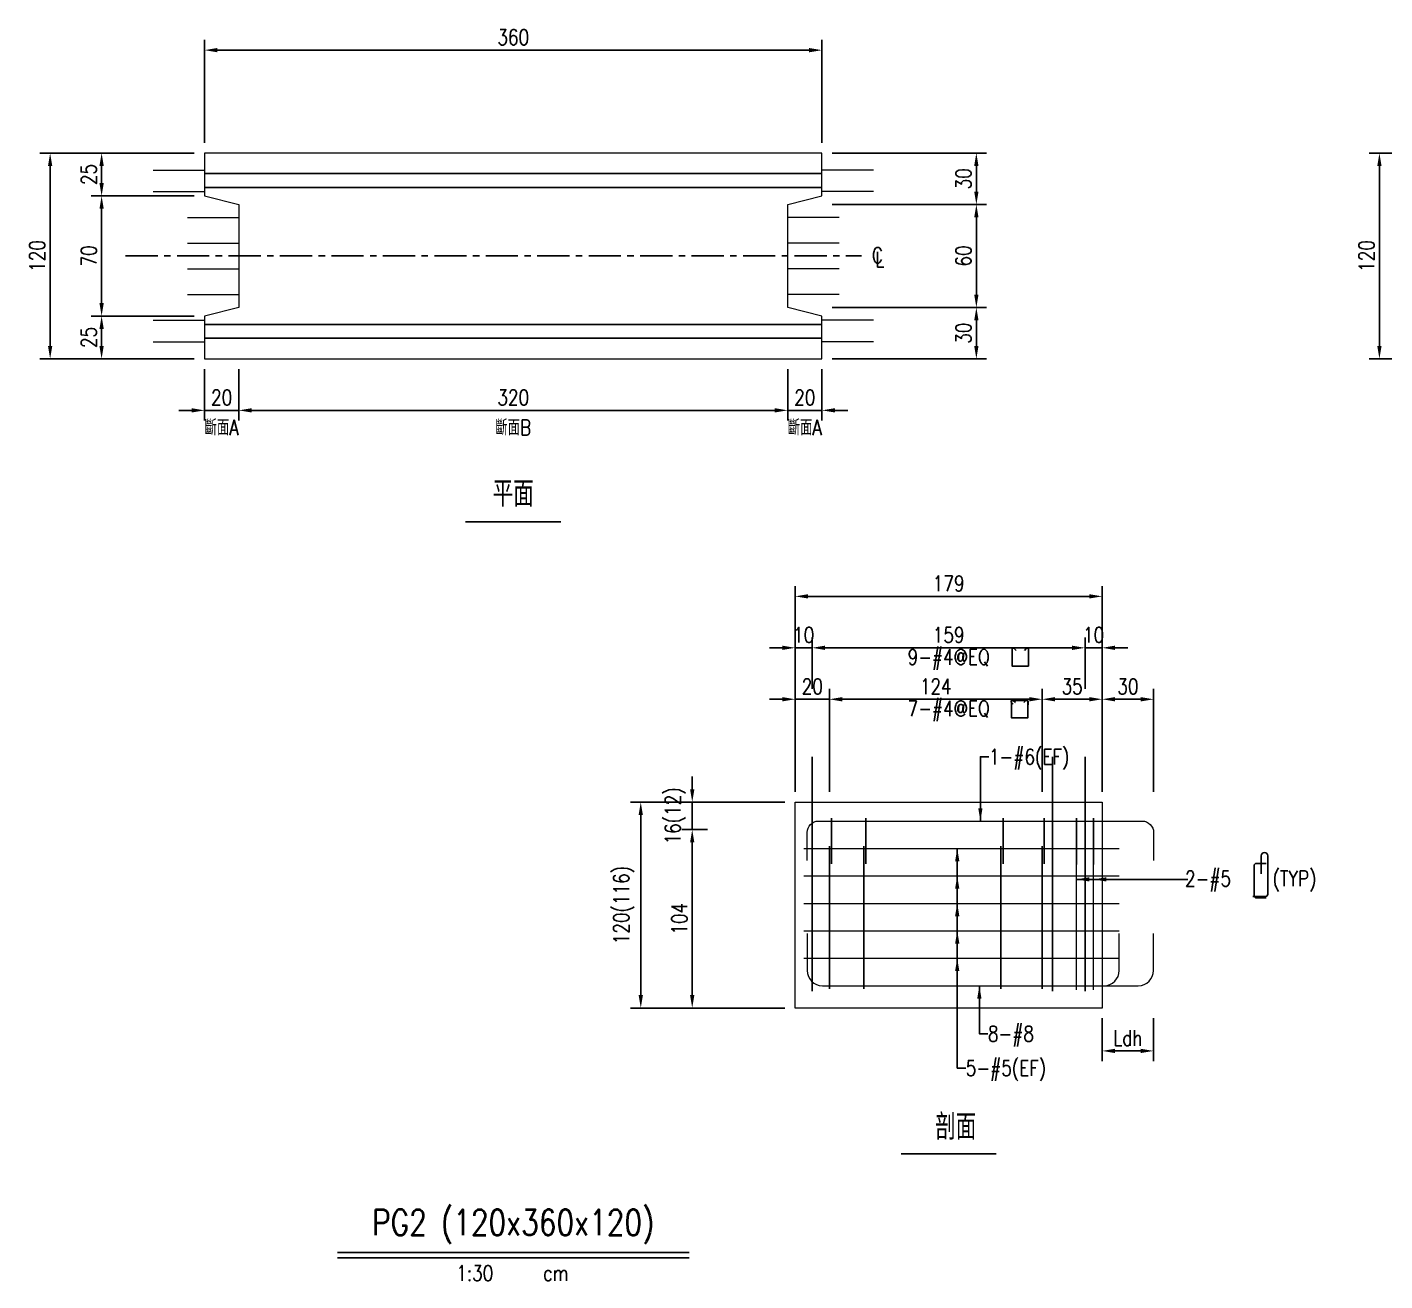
# Model space of a CAD drawing. Extents: x -4754 to 8167, y -19960 to 3841.
# Drawn here: x 3701 to 4493, y 2683 to 3414 of the extents above; entities that cross this region are included whole.
import ezdxf
from ezdxf.enums import TextEntityAlignment as Align

# ---------------------------------------------------------------- set-up
doc = ezdxf.new("R2010")
doc.units = 0
doc.header["$LTSCALE"] = 3
doc.linetypes.add('CENTER', pattern=[2, 1.25, -0.25, 0.25, -0.25])
doc.layers.get('0').update_dxf_attribs({"linetype": 'CONTINUOUS'})
doc.layers.add('HB_0', color=7, linetype='CONTINUOUS', transparency=0.5)
for name, color, linetype in [('HB_DIM', 1, 'CONTINUOUS'), ('HB_TXT_CTEXT', 2, 'CONTINUOUS'), ('鋼筋', 3, 'CONTINUOUS')]:
    doc.layers.add(name, color=color, linetype=linetype)
doc.styles.get("Standard").update_dxf_attribs({"font": 'ROMANS.shx', "width": 0.8, "bigfont": 'chineset.shx'})
doc.dimstyles.new('30', dxfattribs={"dimscale": 3, "dimtxt": 3, "dimasz": 2.5, "dimexe": 2, "dimexo": 2, "dimgap": 1, "dimtad": 1, "dimdsep": 46, "dimtxsty": 'Standard', "dimcen": 0, "dimclrd": 256, "dimclre": 256, "dimclrt": 2, "dimadec": 0, "dimazin": 0, "dimtfac": 1, "dimtix": 1, "dimtmove": 2, "dimatfit": 3, "dimfxl": 1, "dimtolj": 1, "dimtzin": 0, "dimarcsym": 0})

# ---------------------------------------------------------------- blocks, each defined once
blk = doc.blocks.new('beam_Topview')
at = {"layer": 'HB_TXT_CTEXT', "color": 4, "linetype": 'Continuous'}
blk.add_line((-27.76, 0), (27.76, 0), dxfattribs=at)
at = {"layer": 'HB_TXT_CTEXT', "color": 4, "linetype": 'Continuous', "width": 0.8}
blk.add_text('平面', height=15, rotation=360, dxfattribs=at).set_placement((0, 16.5), align=Align.MIDDLE)
blk = doc.blocks.new('beam_title')
at = {"layer": 'HB_TXT_CTEXT', "color": 3, "linetype": 'Continuous'}
blk.add_line((-102.52, 3), (102.52, 3), dxfattribs=at)
at = {"layer": 'HB_TXT_CTEXT', "color": 1, "linetype": 'Continuous'}
blk.add_line((-102.52, 0), (102.52, 0), dxfattribs=at)
at = {"color": 3, "linetype": 'Continuous', "width": 0.8}
blk.add_attdef('A', text='', height=15, dxfattribs=at).set_placement((0, 19.49), align=Align.MIDDLE)
at = {"color": 2, "linetype": 'Continuous', "width": 0.8}
for tag, p in [('1:30', (-22.44, -9)), ('CM', (24.84, -9))]:
    blk.add_attdef(tag, text='', height=9, dxfattribs=at).set_placement(p, align=Align.MIDDLE)
blk = doc.blocks.new('*D168')
at = {"layer": 'HB_DIM', "linetype": 'Continuous', "lineweight": -2}
for p, q in [((3804.72, 3346.95), (3804.72, 3406.95)), ((4164.72, 3346.95), (4164.72, 3406.95)), ((3812.22, 3400.95), (4157.22, 3400.95))]:
    blk.add_line(p, q, dxfattribs=at)
at = {"layer": 'HB_DIM'}
for points in [[(3812.22, 3402.2), (3812.22, 3399.7), (3804.72, 3400.95)], [(4157.22, 3399.7), (4157.22, 3402.2), (4164.72, 3400.95)]]:
    blk.add_solid(points, dxfattribs=at)
at = {"layer": 'HB_DIM', "color": 2, "linetype": 'Continuous', "insert": (3984.72, 3408.45), "char_height": 9, "attachment_point": 5, "rotation": 0}
blk.add_mtext('\\A1;360', dxfattribs=at)
blk = doc.blocks.new('*D169')
at = {"layer": 'HB_DIM', "linetype": 'Continuous', "lineweight": -2}
for p, q in [((3804.72, 3214.95), (3804.72, 3184.95)), ((3824.72, 3214.95), (3824.72, 3184.95)), ((3797.22, 3190.95), (3789.72, 3190.95)), ((3804.72, 3190.95), (3824.72, 3190.95)), ((3832.22, 3190.95), (3839.72, 3190.95))]:
    blk.add_line(p, q, dxfattribs=at)
at = {"layer": 'HB_DIM'}
for points in [[(3797.22, 3189.7), (3797.22, 3192.2), (3804.72, 3190.95)], [(3832.22, 3192.2), (3832.22, 3189.7), (3824.72, 3190.95)]]:
    blk.add_solid(points, dxfattribs=at)
at = {"layer": 'HB_DIM', "color": 2, "linetype": 'Continuous', "insert": (3814.72, 3198.45), "char_height": 9, "attachment_point": 5, "rotation": 0}
blk.add_mtext('\\A1;20', dxfattribs=at)
blk = doc.blocks.new('*D170')
at = {"layer": 'HB_DIM', "linetype": 'Continuous', "lineweight": -2}
for p, q in [((3824.72, 3214.95), (3824.72, 3184.95)), ((4144.72, 3214.95), (4144.72, 3184.95)), ((3832.22, 3190.95), (4137.22, 3190.95))]:
    blk.add_line(p, q, dxfattribs=at)
at = {"layer": 'HB_DIM'}
for points in [[(3832.22, 3192.2), (3832.22, 3189.7), (3824.72, 3190.95)], [(4137.22, 3189.7), (4137.22, 3192.2), (4144.72, 3190.95)]]:
    blk.add_solid(points, dxfattribs=at)
at = {"layer": 'HB_DIM', "color": 2, "linetype": 'Continuous', "insert": (3984.72, 3198.45), "char_height": 9, "attachment_point": 5, "rotation": 0}
blk.add_mtext('\\A1;320', dxfattribs=at)
blk = doc.blocks.new('*D171')
at = {"layer": 'HB_DIM', "linetype": 'Continuous', "lineweight": -2}
for p, q in [((4144.72, 3214.95), (4144.72, 3184.95)), ((4164.72, 3214.95), (4164.72, 3184.95)), ((4137.22, 3190.95), (4129.72, 3190.95)), ((4144.72, 3190.95), (4164.72, 3190.95)), ((4172.22, 3190.95), (4179.72, 3190.95))]:
    blk.add_line(p, q, dxfattribs=at)
at = {"layer": 'HB_DIM'}
for points in [[(4137.22, 3189.7), (4137.22, 3192.2), (4144.72, 3190.95)], [(4172.22, 3192.2), (4172.22, 3189.7), (4164.72, 3190.95)]]:
    blk.add_solid(points, dxfattribs=at)
at = {"layer": 'HB_DIM', "color": 2, "linetype": 'Continuous', "insert": (4154.72, 3198.45), "char_height": 9, "attachment_point": 5, "rotation": 0}
blk.add_mtext('\\A1;20', dxfattribs=at)
blk = doc.blocks.new('*D172')
at = {"layer": 'HB_DIM', "linetype": 'Continuous', "lineweight": -2}
for p, q in [((3798.72, 3340.95), (3708.72, 3340.95)), ((3714.72, 3333.45), (3714.72, 3228.45)), ((3798.72, 3220.95), (3708.72, 3220.95))]:
    blk.add_line(p, q, dxfattribs=at)
at = {"layer": 'HB_DIM'}
for points in [[(3715.97, 3333.45), (3713.47, 3333.45), (3714.72, 3340.95)], [(3713.47, 3228.45), (3715.97, 3228.45), (3714.72, 3220.95)]]:
    blk.add_solid(points, dxfattribs=at)
at = {"layer": 'HB_DIM', "color": 2, "linetype": 'Continuous', "insert": (3707.22, 3280.95), "char_height": 9, "attachment_point": 5, "rotation": 90}
blk.add_mtext('\\A1;120', dxfattribs=at)
blk = doc.blocks.new('*D173')
at = {"layer": 'HB_DIM', "linetype": 'Continuous', "lineweight": -2}
for p, q in [((3798.72, 3340.95), (3738.72, 3340.95)), ((3744.72, 3333.45), (3744.72, 3323.45)), ((3798.72, 3315.95), (3738.72, 3315.95))]:
    blk.add_line(p, q, dxfattribs=at)
at = {"layer": 'HB_DIM'}
for points in [[(3745.97, 3333.45), (3743.47, 3333.45), (3744.72, 3340.95)], [(3743.47, 3323.45), (3745.97, 3323.45), (3744.72, 3315.95)]]:
    blk.add_solid(points, dxfattribs=at)
at = {"layer": 'HB_DIM', "color": 2, "linetype": 'Continuous', "insert": (3737.22, 3328.45), "char_height": 9, "attachment_point": 5, "rotation": 90}
blk.add_mtext('\\A1;25', dxfattribs=at)
blk = doc.blocks.new('*D174')
at = {"layer": 'HB_DIM', "linetype": 'Continuous', "lineweight": -2}
for p, q in [((3798.72, 3315.95), (3738.72, 3315.95)), ((3744.72, 3308.45), (3744.72, 3253.45)), ((3798.72, 3245.95), (3738.72, 3245.95))]:
    blk.add_line(p, q, dxfattribs=at)
at = {"layer": 'HB_DIM'}
for points in [[(3745.97, 3308.45), (3743.47, 3308.45), (3744.72, 3315.95)], [(3743.47, 3253.45), (3745.97, 3253.45), (3744.72, 3245.95)]]:
    blk.add_solid(points, dxfattribs=at)
at = {"layer": 'HB_DIM', "color": 2, "linetype": 'Continuous', "insert": (3737.22, 3280.95), "char_height": 9, "attachment_point": 5, "rotation": 90}
blk.add_mtext('\\A1;70', dxfattribs=at)
blk = doc.blocks.new('*D175')
at = {"layer": 'HB_DIM', "linetype": 'Continuous', "lineweight": -2}
for p, q in [((3798.72, 3245.95), (3738.72, 3245.95)), ((3744.72, 3238.45), (3744.72, 3228.45)), ((3798.72, 3220.95), (3738.72, 3220.95))]:
    blk.add_line(p, q, dxfattribs=at)
at = {"layer": 'HB_DIM'}
for points in [[(3745.97, 3238.45), (3743.47, 3238.45), (3744.72, 3245.95)], [(3743.47, 3228.45), (3745.97, 3228.45), (3744.72, 3220.95)]]:
    blk.add_solid(points, dxfattribs=at)
at = {"layer": 'HB_DIM', "color": 2, "linetype": 'Continuous', "insert": (3737.22, 3233.45), "char_height": 9, "attachment_point": 5, "rotation": 90}
blk.add_mtext('\\A1;25', dxfattribs=at)
blk = doc.blocks.new('*D176')
at = {"layer": 'HB_DIM', "linetype": 'Continuous', "lineweight": -2}
for p, q in [((4170.72, 3340.95), (4260.72, 3340.95)), ((4254.72, 3333.45), (4254.72, 3318.45)), ((4170.72, 3310.95), (4260.72, 3310.95))]:
    blk.add_line(p, q, dxfattribs=at)
at = {"layer": 'HB_DIM'}
for points in [[(4255.97, 3333.45), (4253.47, 3333.45), (4254.72, 3340.95)], [(4253.47, 3318.45), (4255.97, 3318.45), (4254.72, 3310.95)]]:
    blk.add_solid(points, dxfattribs=at)
at = {"layer": 'HB_DIM', "color": 2, "linetype": 'Continuous', "insert": (4247.22, 3325.95), "char_height": 9, "attachment_point": 5, "rotation": 90}
blk.add_mtext('\\A1;30', dxfattribs=at)
blk = doc.blocks.new('*D177')
at = {"layer": 'HB_DIM', "linetype": 'Continuous', "lineweight": -2}
for p, q in [((4170.72, 3310.95), (4260.72, 3310.95)), ((4254.72, 3303.45), (4254.72, 3258.45)), ((4170.72, 3250.95), (4260.72, 3250.95))]:
    blk.add_line(p, q, dxfattribs=at)
at = {"layer": 'HB_DIM'}
for points in [[(4255.97, 3303.45), (4253.47, 3303.45), (4254.72, 3310.95)], [(4253.47, 3258.45), (4255.97, 3258.45), (4254.72, 3250.95)]]:
    blk.add_solid(points, dxfattribs=at)
at = {"layer": 'HB_DIM', "color": 2, "linetype": 'Continuous', "insert": (4247.22, 3280.95), "char_height": 9, "attachment_point": 5, "rotation": 90}
blk.add_mtext('\\A1;60', dxfattribs=at)
blk = doc.blocks.new('*D178')
at = {"layer": 'HB_DIM', "linetype": 'Continuous', "lineweight": -2}
for p, q in [((4170.72, 3250.95), (4260.72, 3250.95)), ((4254.72, 3243.45), (4254.72, 3228.45)), ((4170.72, 3220.95), (4260.72, 3220.95))]:
    blk.add_line(p, q, dxfattribs=at)
at = {"layer": 'HB_DIM'}
for points in [[(4255.97, 3243.45), (4253.47, 3243.45), (4254.72, 3250.95)], [(4253.47, 3228.45), (4255.97, 3228.45), (4254.72, 3220.95)]]:
    blk.add_solid(points, dxfattribs=at)
at = {"layer": 'HB_DIM', "color": 2, "linetype": 'Continuous', "insert": (4247.22, 3235.95), "char_height": 9, "attachment_point": 5, "rotation": 90}
blk.add_mtext('\\A1;30', dxfattribs=at)
blk = doc.blocks.new('cl')
at = {"layer": 'HB_TXT_CTEXT', "linetype": 'Continuous', "width": 0.8}
for s, p in [('C', (-0.18, 0.11)), ('L', (0.23, -0.56))]:
    blk.add_text(s, height=2.5, dxfattribs=at).set_placement(p, align=Align.MIDDLE)
blk = doc.blocks.new('*D193')
at = {"layer": 'HB_DIM', "linetype": 'Continuous', "lineweight": -2}
for p, q in [((4573.72, 3340.95), (4483.72, 3340.95)), ((4489.72, 3333.45), (4489.72, 3228.45)), ((4573.72, 3220.95), (4483.72, 3220.95))]:
    blk.add_line(p, q, dxfattribs=at)
at = {"layer": 'HB_DIM'}
for points in [[(4490.97, 3333.45), (4488.47, 3333.45), (4489.72, 3340.95)], [(4488.47, 3228.45), (4490.97, 3228.45), (4489.72, 3220.95)]]:
    blk.add_solid(points, dxfattribs=at)
at = {"layer": 'HB_DIM', "color": 2, "linetype": 'Continuous', "insert": (4482.22, 3280.95), "char_height": 9, "attachment_point": 5, "rotation": 90}
blk.add_mtext('\\A1;120', dxfattribs=at)
blk = doc.blocks.new('beam_SectionSide')
at = {"layer": 'HB_TXT_CTEXT', "color": 4, "linetype": 'Continuous'}
blk.add_line((-27.76, 0), (27.76, 0), dxfattribs=at)
at = {"layer": 'HB_TXT_CTEXT', "color": 4, "linetype": 'Continuous', "width": 0.8}
blk.add_text(' 剖面', height=15, rotation=360, dxfattribs=at).set_placement((0, 16.5), align=Align.MIDDLE)
blk = doc.blocks.new('rebar_arrowD')
at = {"color": 1, "linetype": 'Continuous'}
blk.add_solid([(-1.25, -7.5), (0, 0), (1.25, -7.5)], dxfattribs=at)
blk = doc.blocks.new('*D333')
at = {"layer": 'HB_DIM', "linetype": 'Continuous', "lineweight": -2}
for p, q in [((4328.07, 2836.51), (4328.07, 2811.51)), ((4358.01, 2836.51), (4358.01, 2811.51)), ((4350.51, 2817.51), (4335.57, 2817.51))]:
    blk.add_line(p, q, dxfattribs=at)
at = {"layer": 'HB_DIM'}
for points in [[(4335.57, 2818.76), (4335.57, 2816.26), (4328.07, 2817.51)], [(4350.51, 2816.26), (4350.51, 2818.76), (4358.01, 2817.51)]]:
    blk.add_solid(points, dxfattribs=at)
at = {"layer": 'HB_DIM', "color": 2, "linetype": 'Continuous', "insert": (4343.04, 2825.01), "char_height": 9, "attachment_point": 5, "rotation": 0}
blk.add_mtext('\\A1;Ldh', dxfattribs=at)
blk = doc.blocks.new('rebar_arrowU')
at = {"color": 1, "linetype": 'Continuous'}
blk.add_solid([(-1.25, -7.5), (0, 0), (1.25, -7.5)], dxfattribs=at)
blk = doc.blocks.new('rebar_arrowL')
at = {"color": 1, "linetype": 'Continuous', "extrusion": (0, 0, -1)}
blk.add_solid([(-7.5, 1.25), (0, 0), (-7.5, -1.25)], dxfattribs=at)
blk = doc.blocks.new('rebar_2Tie_180_90')
at = {"layer": 'HB_TXT_CTEXT', "linetype": 'Continuous'}
for points in [[(45.67, 9.28), (39.8, 9.28, 0.414214), (38.6, 8.08), (38.6, -9.57)], [(46.52, -8.69), (46.52, 13.68, 1), (42.68, 13.68), (42.68, 3.28)], [(46.52, -8.69, -0.414214), (45.32, -9.89), (37.81, -9.89)], [(38.6, -9.57, 0.414214), (39.8, -10.77), (45.67, -10.77)]]:
    blk.add_lwpolyline(points, format="xyb", dxfattribs=at)
at = {"color": 2, "linetype": 'Continuous', "width": 0.8}
for tag, p in [('2-D16', (-1.67, 0.43)), ('(TYP)', (49.39, 0.45))]:
    blk.add_attdef(tag, text='', height=9, dxfattribs=at).set_placement(p, align=Align.MIDDLE_LEFT)
blk = doc.blocks.new('*D334')
at = {"layer": 'HB_DIM', "linetype": 'Continuous', "lineweight": -2}
for p, q in [((4149.07, 2968.51), (4149.07, 3088.51)), ((4328.07, 2968.51), (4328.07, 3088.51)), ((4156.57, 3082.51), (4320.57, 3082.51))]:
    blk.add_line(p, q, dxfattribs=at)
at = {"layer": 'HB_DIM'}
for points in [[(4156.57, 3083.76), (4156.57, 3081.26), (4149.07, 3082.51)], [(4320.57, 3081.26), (4320.57, 3083.76), (4328.07, 3082.51)]]:
    blk.add_solid(points, dxfattribs=at)
at = {"layer": 'HB_DIM', "color": 2, "linetype": 'Continuous', "insert": (4238.57, 3090.01), "char_height": 9, "attachment_point": 5, "rotation": 0}
blk.add_mtext('\\A1;179', dxfattribs=at)
blk = doc.blocks.new('*D335')
at = {"layer": 'HB_DIM', "linetype": 'Continuous', "lineweight": -2}
for p, q in [((4149.07, 3028.51), (4149.07, 3058.51)), ((4159.07, 3028.51), (4159.07, 3058.51)), ((4141.57, 3052.51), (4134.07, 3052.51)), ((4149.07, 3052.51), (4159.07, 3052.51)), ((4166.57, 3052.51), (4174.07, 3052.51))]:
    blk.add_line(p, q, dxfattribs=at)
at = {"layer": 'HB_DIM'}
for points in [[(4141.57, 3051.26), (4141.57, 3053.76), (4149.07, 3052.51)], [(4166.57, 3053.76), (4166.57, 3051.26), (4159.07, 3052.51)]]:
    blk.add_solid(points, dxfattribs=at)
at = {"layer": 'HB_DIM', "color": 2, "linetype": 'Continuous', "insert": (4154.07, 3060.01), "char_height": 9, "attachment_point": 5, "rotation": 0}
blk.add_mtext('\\A1;10', dxfattribs=at)
blk = doc.blocks.new('*D336')
at = {"layer": 'HB_DIM', "linetype": 'Continuous', "lineweight": -2}
for p, q in [((4159.07, 3028.51), (4159.07, 3058.51)), ((4318.07, 3028.51), (4318.07, 3058.51)), ((4166.57, 3052.51), (4310.57, 3052.51))]:
    blk.add_line(p, q, dxfattribs=at)
at = {"layer": 'HB_DIM'}
for points in [[(4166.57, 3053.76), (4166.57, 3051.26), (4159.07, 3052.51)], [(4310.57, 3051.26), (4310.57, 3053.76), (4318.07, 3052.51)]]:
    blk.add_solid(points, dxfattribs=at)
at = {"layer": 'HB_DIM', "color": 2, "linetype": 'Continuous', "insert": (4238.57, 3060.01), "char_height": 9, "attachment_point": 5, "rotation": 0}
blk.add_mtext('\\A1;159', dxfattribs=at)
blk = doc.blocks.new('*D337')
at = {"layer": 'HB_DIM', "linetype": 'Continuous', "lineweight": -2}
for p, q in [((4318.07, 3028.51), (4318.07, 3058.51)), ((4328.07, 3028.51), (4328.07, 3058.51)), ((4310.57, 3052.51), (4303.07, 3052.51)), ((4318.07, 3052.51), (4328.07, 3052.51)), ((4335.57, 3052.51), (4343.07, 3052.51))]:
    blk.add_line(p, q, dxfattribs=at)
at = {"layer": 'HB_DIM'}
for points in [[(4310.57, 3051.26), (4310.57, 3053.76), (4318.07, 3052.51)], [(4335.57, 3053.76), (4335.57, 3051.26), (4328.07, 3052.51)]]:
    blk.add_solid(points, dxfattribs=at)
at = {"layer": 'HB_DIM', "color": 2, "linetype": 'Continuous', "insert": (4323.07, 3060.01), "char_height": 9, "attachment_point": 5, "rotation": 0}
blk.add_mtext('\\A1;10', dxfattribs=at)
blk = doc.blocks.new('*D338')
at = {"layer": 'HB_DIM', "linetype": 'Continuous', "lineweight": -2}
for p, q in [((4149.07, 2968.51), (4149.07, 3028.51)), ((4169.07, 2968.51), (4169.07, 3028.51)), ((4141.57, 3022.51), (4134.07, 3022.51)), ((4149.07, 3022.51), (4169.07, 3022.51)), ((4176.57, 3022.51), (4184.07, 3022.51))]:
    blk.add_line(p, q, dxfattribs=at)
at = {"layer": 'HB_DIM'}
for points in [[(4141.57, 3021.26), (4141.57, 3023.76), (4149.07, 3022.51)], [(4176.57, 3023.76), (4176.57, 3021.26), (4169.07, 3022.51)]]:
    blk.add_solid(points, dxfattribs=at)
at = {"layer": 'HB_DIM', "color": 2, "linetype": 'Continuous', "insert": (4159.07, 3030.01), "char_height": 9, "attachment_point": 5, "rotation": 0}
blk.add_mtext('\\A1;20', dxfattribs=at)
blk = doc.blocks.new('*D339')
at = {"layer": 'HB_DIM', "linetype": 'Continuous', "lineweight": -2}
for p, q in [((4169.07, 2968.51), (4169.07, 3028.51)), ((4293.07, 2968.51), (4293.07, 3028.51)), ((4176.57, 3022.51), (4285.57, 3022.51))]:
    blk.add_line(p, q, dxfattribs=at)
at = {"layer": 'HB_DIM'}
for points in [[(4176.57, 3023.76), (4176.57, 3021.26), (4169.07, 3022.51)], [(4285.57, 3021.26), (4285.57, 3023.76), (4293.07, 3022.51)]]:
    blk.add_solid(points, dxfattribs=at)
at = {"layer": 'HB_DIM', "color": 2, "linetype": 'Continuous', "insert": (4231.07, 3030.01), "char_height": 9, "attachment_point": 5, "rotation": 0}
blk.add_mtext('\\A1;124', dxfattribs=at)
blk = doc.blocks.new('*D340')
at = {"layer": 'HB_DIM', "linetype": 'Continuous', "lineweight": -2}
for p, q in [((4293.07, 2968.51), (4293.07, 3028.51)), ((4328.07, 2968.51), (4328.07, 3028.51)), ((4300.57, 3022.51), (4320.57, 3022.51))]:
    blk.add_line(p, q, dxfattribs=at)
at = {"layer": 'HB_DIM'}
for points in [[(4300.57, 3023.76), (4300.57, 3021.26), (4293.07, 3022.51)], [(4320.57, 3021.26), (4320.57, 3023.76), (4328.07, 3022.51)]]:
    blk.add_solid(points, dxfattribs=at)
at = {"layer": 'HB_DIM', "color": 2, "linetype": 'Continuous', "insert": (4310.57, 3030.01), "char_height": 9, "attachment_point": 5, "rotation": 0}
blk.add_mtext('\\A1;35', dxfattribs=at)
blk = doc.blocks.new('*D341')
at = {"layer": 'HB_DIM', "linetype": 'Continuous', "lineweight": -2}
for p, q in [((4328.07, 2968.51), (4328.07, 3028.51)), ((4358.07, 2968.51), (4358.07, 3028.51)), ((4335.57, 3022.51), (4350.57, 3022.51))]:
    blk.add_line(p, q, dxfattribs=at)
at = {"layer": 'HB_DIM'}
for points in [[(4335.57, 3023.76), (4335.57, 3021.26), (4328.07, 3022.51)], [(4350.57, 3021.26), (4350.57, 3023.76), (4358.07, 3022.51)]]:
    blk.add_solid(points, dxfattribs=at)
at = {"layer": 'HB_DIM', "color": 2, "linetype": 'Continuous', "insert": (4343.07, 3030.01), "char_height": 9, "attachment_point": 5, "rotation": 0}
blk.add_mtext('\\A1;30', dxfattribs=at)
blk = doc.blocks.new('*D342')
at = {"layer": 'HB_DIM', "linetype": 'Continuous', "lineweight": -2}
for p, q in [((4143.07, 2962.51), (4053.07, 2962.51)), ((4059.07, 2955.01), (4059.07, 2850.01)), ((4143.07, 2842.51), (4053.07, 2842.51))]:
    blk.add_line(p, q, dxfattribs=at)
at = {"layer": 'HB_DIM'}
for points in [[(4060.32, 2955.01), (4057.82, 2955.01), (4059.07, 2962.51)], [(4057.82, 2850.01), (4060.32, 2850.01), (4059.07, 2842.51)]]:
    blk.add_solid(points, dxfattribs=at)
at = {"layer": 'HB_DIM', "color": 2, "linetype": 'Continuous', "insert": (4049.22, 2902.51), "char_height": 9, "attachment_point": 5, "rotation": 90}
blk.add_mtext('\\A1;120(116)', dxfattribs=at)
blk = doc.blocks.new('*D343')
at = {"layer": 'HB_DIM', "linetype": 'Continuous', "lineweight": -2}
for p, q in [((4089.07, 2970.01), (4089.07, 2977.51)), ((4143.07, 2962.51), (4083.07, 2962.51)), ((4089.07, 2962.51), (4089.07, 2946.51)), ((4098.07, 2946.51), (4083.07, 2946.51)), ((4089.07, 2939.01), (4089.07, 2931.51))]:
    blk.add_line(p, q, dxfattribs=at)
at = {"layer": 'HB_DIM'}
for points in [[(4087.82, 2970.01), (4090.32, 2970.01), (4089.07, 2962.51)], [(4090.32, 2939.01), (4087.82, 2939.01), (4089.07, 2946.51)]]:
    blk.add_solid(points, dxfattribs=at)
at = {"layer": 'HB_DIM', "color": 2, "linetype": 'Continuous', "insert": (4079.22, 2954.51), "char_height": 9, "attachment_point": 5, "rotation": 90}
blk.add_mtext('\\A1;16(12)', dxfattribs=at)
blk = doc.blocks.new('*D344')
at = {"layer": 'HB_DIM', "linetype": 'Continuous', "lineweight": -2}
for p, q in [((4098.07, 2946.51), (4083.07, 2946.51)), ((4089.07, 2939.01), (4089.07, 2850.01)), ((4143.07, 2842.51), (4083.07, 2842.51))]:
    blk.add_line(p, q, dxfattribs=at)
at = {"layer": 'HB_DIM'}
for points in [[(4090.32, 2939.01), (4087.82, 2939.01), (4089.07, 2946.51)], [(4087.82, 2850.01), (4090.32, 2850.01), (4089.07, 2842.51)]]:
    blk.add_solid(points, dxfattribs=at)
at = {"layer": 'HB_DIM', "color": 2, "linetype": 'Continuous', "insert": (4081.57, 2894.51), "char_height": 9, "attachment_point": 5, "rotation": 90}
blk.add_mtext('\\A1;104', dxfattribs=at)
blk = doc.blocks.new('dim_rebar_HoopU')
at = {"linetype": 'Continuous'}
blk.add_lwpolyline([(44.17, 4.47), (45.41, 5.71, -0.668179), (46.47, 5.27), (46.47, -4.68), (37.02, -4.68), (37.02, 5.27, -0.668179), (38.09, 5.71), (39.33, 4.47)], format="xyb", dxfattribs=at)
at = {"linetype": 'Continuous', "width": 0.8}
blk.add_attdef('25-D13@EQ', text='', height=9, dxfattribs=at).set_placement((0, 0), align=Align.MIDDLE)
blk = doc.blocks.new('dim_rebar_HoopUwithTie')
at = {"linetype": 'Continuous'}
for points in [[(37.71, 3.13), (36.52, 4.32, -0.668179), (36.95, 5.34), (45.82, 5.34, -0.414214), (46.42, 4.74), (46.42, 2.79)], [(43.88, 4.04), (45.07, 5.23, -0.668179), (46.09, 4.81), (46.09, -4.89), (36.68, -4.89), (36.68, 4.81, -0.668179), (37.71, 5.23), (38.89, 4.04)]]:
    blk.add_lwpolyline(points, format="xyb", dxfattribs=at)
at = {"linetype": 'Continuous', "width": 0.8}
blk.add_attdef('22-D13@EQ', text='', height=9, dxfattribs=at).set_placement((0, 0), align=Align.MIDDLE)

msp = doc.modelspace()

# ---------------------------------------------------------------- linework, layer by layer
at = {"layer": 'HB_0', "lineweight": 5}
for p, q in [((3824.723, 3340.95, 116), (3804.723, 3340.95, 116)), ((3804.723, 3340.95, 116), (3804.723, 3328.95, 116)), ((4144.723, 3340.95, 116), (3824.723, 3340.95, 116)), ((4164.723, 3340.95, 116), (4144.723, 3340.95, 116)), ((4164.723, 3328.95, 116), (4164.723, 3340.95, 116)), ((3824.723, 3328.95, 116), (3804.723, 3328.95, 116)), ((3804.723, 3328.95, 116), (3804.723, 3320.95, 104)), ((3804.723, 3328.95, 116), (3824.723, 3328.95, 116)), ((4144.723, 3328.95, 116), (3824.723, 3328.95, 116)), ((3824.723, 3328.95, 116), (4144.723, 3328.95, 116)), ((4164.723, 3328.95, 116), (4144.723, 3328.95, 116)), ((4144.723, 3328.95, 116), (4164.723, 3328.95, 116)), ((4164.723, 3320.95, 104), (4164.723, 3328.95, 116)), ((3824.723, 3320.95, 104), (3804.723, 3320.95, 104)), ((3804.723, 3320.95, 104), (3804.723, 3315.95, 104)), ((3804.723, 3320.95, 104), (3824.723, 3320.95, 104)), ((3824.723, 3320.95, 104), (4144.723, 3320.95, 104)), ((4144.723, 3320.95, 104), (3824.723, 3320.95, 104)), ((4164.723, 3320.95, 104), (4144.723, 3320.95, 104)), ((4144.723, 3320.95, 104), (4164.723, 3320.95, 104)), ((4164.723, 3315.95, 104), (4164.723, 3320.95, 104)), ((3804.723, 3315.95, 104), (3824.723, 3310.95, 104)), ((3824.723, 3310.95, 104), (3824.723, 3250.95, 104)), ((4144.723, 3310.95, 104), (4164.723, 3315.95, 104)), ((4144.723, 3250.95, 104), (4144.723, 3310.95, 104)), ((3824.723, 3250.95, 104), (3804.723, 3245.95, 104)), ((3804.723, 3245.95, 104), (3804.723, 3240.95, 104)), ((4164.723, 3245.95, 104), (4144.723, 3250.95, 104)), ((4164.723, 3240.95, 104), (4164.723, 3245.95, 104)), ((3804.723, 3240.95, 104), (3824.723, 3240.95, 104)), ((3824.723, 3240.95, 104), (3804.723, 3240.95, 104)), ((3804.723, 3240.95, 104), (3804.723, 3232.95, 120)), ((4144.723, 3240.95, 104), (3824.723, 3240.95, 104)), ((3824.723, 3240.95, 104), (4144.723, 3240.95, 104)), ((4144.723, 3240.95, 104), (4164.723, 3240.95, 104)), ((4164.723, 3240.95, 104), (4144.723, 3240.95, 104)), ((4164.723, 3232.95, 120), (4164.723, 3240.95, 104)), ((3804.723, 3232.95, 120), (3824.723, 3232.95, 120)), ((3824.723, 3232.95, 120), (3804.723, 3232.95, 120)), ((3804.723, 3232.95, 120), (3804.723, 3220.95, 120)), ((4144.723, 3232.95, 120), (3824.723, 3232.95, 120)), ((3824.723, 3232.95, 120), (4144.723, 3232.95, 120)), ((4144.723, 3232.95, 120), (4164.723, 3232.95, 120)), ((4164.723, 3232.95, 120), (4144.723, 3232.95, 120)), ((4164.723, 3220.95, 120), (4164.723, 3232.95, 120)), ((3804.723, 3220.95, 120), (3824.723, 3220.95, 120)), ((3824.723, 3220.95, 120), (4144.723, 3220.95, 120)), ((4144.723, 3220.95, 120), (4164.723, 3220.95, 120)), ((4149.073, 2962.507), (4308.073, 2962.507)), ((4149.073, 2946.507, -8), (4149.073, 2962.507)), ((4308.073, 2962.507), (4328.073, 2962.507)), ((4328.073, 2962.507), (4328.073, 2946.507, -8)), ((4149.073, 2842.507, -108), (4149.073, 2958.507, -108)), ((4328.073, 2958.507, -108), (4328.073, 2842.507, -108)), ((4328.073, 2946.507, -13), (4328.073, 2842.507, -13)), ((4308.073, 2842.507, -108), (4149.073, 2842.507, -108)), ((4328.073, 2842.507, -108), (4308.073, 2842.507, -108)), ((4328.073, 2842.507, -13), (4308.073, 2842.507, -18))]:
    msp.add_line(p, q, dxfattribs=at)
at = {"layer": 'HB_0', "color": 1, "linetype": 'CENTER', "ltscale": 5}
msp.add_lwpolyline([(3758.723, 3280.95), (4187.723, 3280.95)], dxfattribs=at)
at = {"layer": 'HB_TXT_CTEXT', "color": 1, "linetype": 'Continuous'}
for points in [[(4257.073, 2951.507), (4257.073, 2959.007), (4257.073, 2989.007), (4262.073, 2989.007)], [(4243.573, 2935.507), (4243.573, 2871.507), (4243.573, 2807.507), (4248.573, 2807.507)], [(4313.073, 2917.507), (4323.073, 2917.507), (4378.073, 2917.507)], [(4256.473, 2855.507), (4256.473, 2842.507), (4256.473, 2827.507), (4261.473, 2827.507)]]:
    msp.add_lwpolyline(points, dxfattribs=at)
at = {"layer": '鋼筋', "lineweight": 5}
for p, q in [((3774.786, 3330.95, 13), (3804.723, 3330.95, 13)), ((4194.66, 3330.95, 21.89), (4164.723, 3330.95, 21.89)), ((3774.786, 3318.45, 13), (3804.723, 3318.45, 13)), ((4194.66, 3318.45, 21.89), (4164.723, 3318.45, 21.89)), ((3794.786, 3303.45, 13), (3824.723, 3303.45, 13)), ((4174.66, 3303.45, 21.89), (4144.723, 3303.45, 21.89)), ((3794.786, 3288.45, 13), (3824.723, 3288.45, 13)), ((4174.66, 3288.45, 21.89), (4144.723, 3288.45, 21.89)), ((3794.786, 3273.45, 13), (3824.723, 3273.45, 13)), ((4174.66, 3273.45, 21.89), (4144.723, 3273.45, 21.89)), ((3794.786, 3258.45, 13), (3824.723, 3258.45, 13)), ((4174.66, 3258.45, 21.89), (4144.723, 3258.45, 21.89)), ((3774.786, 3243.45, 13), (3804.723, 3243.45, 13)), ((4194.66, 3243.45, 21.89), (4164.723, 3243.45, 21.89)), ((3774.786, 3230.95, 13), (3804.723, 3230.95, 13)), ((4194.66, 3230.95, 21.89), (4164.723, 3230.95, 21.89)), ((4159.073, 2978.142, -81.055), (4159.073, 2985.762, -81.055)), ((4159.073, 2985.762, -87.405), (4159.073, 2855.507, -87.405)), ((4159.073, 2855.507, -8.595), (4159.073, 2985.762, -8.595)), ((4159.073, 2985.762, -14.945), (4159.073, 2978.142, -14.945)), ((4299.073, 2978.142, -81.055), (4299.073, 2985.762, -81.055)), ((4299.073, 2985.762, -87.405), (4299.073, 2855.507, -87.405)), ((4299.073, 2855.507, -8.595), (4299.073, 2985.762, -8.595)), ((4299.073, 2985.762, -14.945), (4299.073, 2978.142, -14.945)), ((4318.073, 2978.142, -81.055), (4318.073, 2985.762, -81.055)), ((4318.073, 2985.762, -87.405), (4318.073, 2855.507, -87.405)), ((4318.073, 2855.507, -8.595), (4318.073, 2985.762, -8.595)), ((4318.073, 2985.762, -14.945), (4318.073, 2978.142, -14.945)), ((4156.073, 2928.587, -98), (4156.073, 2944.822, -98)), ((4162.758, 2951.507, -98), (4351.388, 2951.507, -98)), ((4170.343, 2926.51, -94.83), (4170.343, 2949.922, -94.83)), ((4170.343, 2949.922, -101.18), (4170.343, 2926.51, -101.18)), ((4190.343, 2926.51, -94.83), (4190.343, 2949.922, -94.83)), ((4190.343, 2949.922, -101.18), (4190.343, 2926.51, -101.18)), ((4270.343, 2926.51, -94.83), (4270.343, 2949.922, -94.83)), ((4270.343, 2949.922, -101.18), (4270.343, 2926.51, -101.18)), ((4294.343, 2926.51, -94.83), (4294.343, 2949.922, -94.83)), ((4294.343, 2949.922, -101.18), (4294.343, 2926.51, -101.18)), ((4313.073, 2857.02, -102.13), (4313.073, 2949.282, -102.13)), ((4313.073, 2949.282, -94.18), (4313.073, 2926.27, -94.18)), ((4323.073, 2857.02, -102.13), (4323.073, 2949.282, -102.13)), ((4323.073, 2949.282, -94.18), (4323.073, 2926.27, -94.18)), ((4358.073, 2944.822, -98), (4358.073, 2928.587, -98)), ((4154.073, 2935.507, -98), (4338.073, 2935.507, -98)), ((4169.073, 2926.142, -93.555), (4169.073, 2933.762, -93.555)), ((4169.073, 2933.762, -99.905), (4169.073, 2856.777, -99.905)), ((4169.073, 2856.777, 3.905), (4169.073, 2933.762, 3.905)), ((4169.073, 2933.762, -2.445), (4169.073, 2926.142, -2.445)), ((4189.073, 2926.142, -93.555), (4189.073, 2933.762, -93.555)), ((4189.073, 2933.762, -99.905), (4189.073, 2856.777, -99.905)), ((4189.073, 2856.777, 3.905), (4189.073, 2933.762, 3.905)), ((4189.073, 2933.762, -2.445), (4189.073, 2926.142, -2.445)), ((4269.073, 2926.142, -93.555), (4269.073, 2933.762, -93.555)), ((4269.073, 2933.762, -99.905), (4269.073, 2856.777, -99.905)), ((4269.073, 2856.777, 3.905), (4269.073, 2933.762, 3.905)), ((4269.073, 2933.762, -2.445), (4269.073, 2926.142, -2.445)), ((4293.073, 2926.142, -93.555), (4293.073, 2933.762, -93.555)), ((4293.073, 2933.762, -99.905), (4293.073, 2856.777, -99.905)), ((4293.073, 2856.777, 3.905), (4293.073, 2933.762, 3.905)), ((4293.073, 2933.762, -2.445), (4293.073, 2926.142, -2.445)), ((4154.073, 2919.507, -98), (4338.073, 2919.507, -98)), ((4154.073, 2903.507, -98), (4338.073, 2903.507, -98)), ((4154.073, 2887.507, -98), (4338.073, 2887.507, -98)), ((4156.073, 2885.987, -98), (4156.073, 2864.397, -98)), ((4156.073, 2885.987, -85.5), (4156.073, 2864.397, -85.5)), ((4156.073, 2885.987, -70.5), (4156.073, 2864.397, -70.5)), ((4156.073, 2885.987, -55.5), (4156.073, 2864.397, -55.5)), ((4338.01, 2864.397, -70.5), (4338.01, 2885.987, -70.5)), ((4338.01, 2864.397, -55.5), (4338.01, 2885.987, -55.5)), ((4358.01, 2864.397, -98), (4358.01, 2885.987, -98)), ((4358.01, 2864.397, -85.5), (4358.01, 2885.987, -85.5)), ((4154.073, 2871.507, -98), (4338.073, 2871.507, -98)), ((4159.073, 2852.332, -84.23), (4159.073, 2852.332, -11.77)), ((4164.963, 2855.507, -98), (4349.12, 2855.507, -98)), ((4164.963, 2855.507, -85.5), (4349.12, 2855.507, -85.5)), ((4164.963, 2855.507, -70.5), (4329.12, 2855.507, -70.5)), ((4164.963, 2855.507, -55.5), (4329.12, 2855.507, -55.5)), ((4169.073, 2853.602, -96.73), (4169.073, 2853.602, 0.73)), ((4189.073, 2853.602, -96.73), (4189.073, 2853.602, 0.73)), ((4269.073, 2853.602, -96.73), (4269.073, 2853.602, 0.73)), ((4293.073, 2853.602, -96.73), (4293.073, 2853.602, 0.73)), ((4299.073, 2852.332, -84.23), (4299.073, 2852.332, -11.77)), ((4313.073, 2853.045, -88.615), (4313.073, 2853.045, -98.155)), ((4318.073, 2852.332, -84.23), (4318.073, 2852.332, -11.77)), ((4323.073, 2853.045, -88.615), (4323.073, 2853.045, -98.155))]:
    msp.add_line(p, q, dxfattribs=at)
at = {"layer": '鋼筋', "lineweight": 5, "extrusion": (-1, 2.44929e-16, 0)}
for centre, start, end in [((-2985.762, -84.23, -4159.073), 90, 270), ((-2985.762, -11.77, -4159.073), 90, 270), ((-2985.762, -84.23, -4299.073), 90, 270), ((-2985.762, -11.77, -4299.073), 90, 270), ((-2985.762, -84.23, -4318.073), 90, 270), ((-2985.762, -11.77, -4318.073), 90, 270), ((-2949.922, -98.005, -4170.343), 90, 270), ((-2949.922, -98.005, -4190.343), 90, 270), ((-2949.922, -98.005, -4270.343), 90, 270), ((-2949.922, -98.005, -4294.343), 90, 270), ((-2933.762, -96.73, -4169.073), 90, 270), ((-2933.762, 0.73, -4169.073), 90, 270), ((-2933.762, -96.73, -4189.073), 90, 270), ((-2933.762, 0.73, -4189.073), 90, 270), ((-2933.762, -96.73, -4269.073), 90, 270), ((-2933.762, 0.73, -4269.073), 90, 270), ((-2933.762, -96.73, -4293.073), 90, 270), ((-2933.762, 0.73, -4293.073), 90, 270), ((-2855.507, -84.23, -4159.073), 270, 0), ((-2855.507, -11.77, -4159.073), 0, 90), ((-2856.777, -96.73, -4169.073), 270, 0), ((-2856.777, 0.73, -4169.073), 0, 90), ((-2856.777, -96.73, -4189.073), 270, 0), ((-2856.777, 0.73, -4189.073), 0, 90), ((-2856.777, -96.73, -4269.073), 270, 0), ((-2856.777, 0.73, -4269.073), 0, 90), ((-2856.777, -96.73, -4293.073), 270, 0), ((-2856.777, 0.73, -4293.073), 0, 90), ((-2855.507, -84.23, -4299.073), 270, 0), ((-2855.507, -11.77, -4299.073), 0, 90), ((-2855.507, -84.23, -4318.073), 270, 0), ((-2855.507, -11.77, -4318.073), 0, 90)]:
    msp.add_arc(centre, 3.175, start, end, dxfattribs=at)
at = {"layer": '鋼筋', "lineweight": 5, "extrusion": (1, -2.44929e-16, 1.22465e-16)}
for centre, start, end in [((2949.282, -98.155, 4313.073), 270, 90), ((2949.282, -98.155, 4323.073), 270, 90), ((2857.02, -98.155, 4313.073), 180, 270), ((2857.02, -98.155, 4323.073), 180, 270)]:
    msp.add_arc(centre, 3.975, start, end, dxfattribs=at)
at = {"layer": '鋼筋', "lineweight": 5, "extrusion": (0, 0, -1)}
for centre, start, end in [((-4162.758, 2944.822, 98), 0, 90), ((-4351.388, 2944.822, 98), 90, 180)]:
    msp.add_arc(centre, 6.685, start, end, dxfattribs=at)
at = {"layer": '鋼筋', "lineweight": 5}
for centre, start, end in [((4164.963, 2864.397, -98), 180, 270), ((4164.963, 2864.397, -85.5), 180, 270), ((4164.963, 2864.397, -70.5), 180, 270), ((4164.963, 2864.397, -55.5), 180, 270), ((4329.12, 2864.397, -70.5), 270, 0), ((4329.12, 2864.397, -55.5), 270, 0), ((4349.12, 2864.397, -98), 270, 0), ((4349.12, 2864.397, -85.5), 270, 0)]:
    msp.add_arc(centre, 8.89, start, end, dxfattribs=at)

# ---------------------------------------------------------------- block references
at = {"layer": 'HB_0', "linetype": 'Continuous', "xscale": 3.6, "yscale": 3.6, "zscale": 3.6}
msp.add_blockref('cl', (4197.723, 3280.95, 120), dxfattribs=at)
at = {"layer": 'HB_TXT_CTEXT', "color": 0, "linetype": 'Continuous', "rotation": 360}
for name, p in [('beam_Topview', (3984.723, 3125.95)), ('beam_SectionSide', (4238.573, 2757.507))]:
    msp.add_blockref(name, p, dxfattribs=at)
at = {"layer": 'HB_TXT_CTEXT', "linetype": 'Continuous'}
for name, p, values in [('dim_rebar_HoopU', (4238.573, 3046.507, -108), {'25-D13@EQ': '9-#4@EQ'}), ('dim_rebar_HoopUwithTie', (4238.573, 3016.507, -108), {'22-D13@EQ': '7-#4@EQ'}), ('rebar_2Tie_180_90', (4378.073, 2917.507, -88.615), {'2-D16': '2-#5', '(TYP)': '(TYP)'})]:
    msp.add_blockref(name, p, dxfattribs=at).add_auto_attribs(values)
at = {"layer": 'HB_TXT_CTEXT', "linetype": 'Continuous', "rotation": 180}
msp.add_blockref('rebar_arrowD', (4257.073, 2951.507, -98), dxfattribs=at)
at = {"layer": 'HB_TXT_CTEXT', "linetype": 'Continuous'}
for name, p in [('rebar_arrowU', (4243.573, 2935.507, -98)), ('rebar_arrowU', (4243.573, 2919.507, -98)), ('rebar_arrowL', (4313.073, 2917.507, -88.615)), ('rebar_arrowL', (4323.073, 2917.507, -88.615)), ('rebar_arrowU', (4243.573, 2903.507, -98)), ('rebar_arrowU', (4243.573, 2887.507, -98)), ('rebar_arrowU', (4243.573, 2871.507, -98)), ('rebar_arrowU', (4256.473, 2855.507))]:
    msp.add_blockref(name, p, dxfattribs=at)
at = {"layer": 'HB_TXT_CTEXT', "color": 0, "linetype": 'Continuous', "rotation": 360}
msp.add_blockref('beam_title', (3984.723, 2696.95), dxfattribs=at).add_auto_attribs({'A': 'PG2 (120x360x120)', '1:30': '1:30', 'CM': 'cm'})

# ---------------------------------------------------------------- texts
at = {"layer": 'HB_TXT_CTEXT', "linetype": 'Continuous', "width": 0.8}
for s, p in [('斷面A', (3814.723, 3180.95)), ('斷面B', (3984.723, 3180.95)), ('斷面A', (4154.723, 3180.95))]:
    msp.add_text(s, height=9, dxfattribs=at).set_placement(p, align=Align.MIDDLE_CENTER)
for s, p in [('1-#6(EF)', (4262.073, 2989.007, -98)), ('8-#8', (4261.473, 2827.507)), ('5-#5(EF)', (4248.573, 2807.507, -98))]:
    msp.add_text(s, height=9, dxfattribs=at).set_placement(p, align=Align.MIDDLE_LEFT)

# ---------------------------------------------------------------- dimensions: what is measured, and where the dimension line sits
at = {"layer": 'HB_DIM', "linetype": 'Continuous'}
for base, p1, p2, angle, override, picture, middle in [((4164.723, 3400.95), (3804.723, 3340.95, 104), (4164.723, 3340.95, 104), 0, {"dimpost": '<>'}, '*D168', (3984.723, 3408.45)), ((3714.723, 3220.95), (3804.723, 3340.95, 104), (3804.723, 3220.95, 104), 90, {"dimtad": 4, "dimpost": '<>'}, '*D172', (3707.223, 3280.95)), ((3744.723, 3315.95), (3804.723, 3340.95, 104), (3804.723, 3315.95, 104), 90, {"dimtad": 4, "dimpost": '<>'}, '*D173', (3737.223, 3328.45)), ((4254.723, 3310.95), (4164.723, 3340.95, 104), (4164.723, 3310.95, 104), 90, {"dimtad": 4, "dimpost": '<>'}, '*D176', (4247.223, 3325.95)), ((4489.723, 3220.95), (4579.723, 3340.95, -106), (4579.723, 3220.95, -106), 90, {"dimtad": 4, "dimpost": '<>'}, '*D193', (4482.223, 3280.95)), ((3744.723, 3245.95), (3804.723, 3315.95, 104), (3804.723, 3245.95, 104), 90, {"dimtad": 4, "dimpost": '<>'}, '*D174', (3737.223, 3280.95)), ((4254.723, 3250.95), (4164.723, 3310.95, 104), (4164.723, 3250.95, 104), 90, {"dimtad": 4, "dimpost": '<>'}, '*D177', (4247.223, 3280.95)), ((3744.723, 3220.95), (3804.723, 3245.95, 104), (3804.723, 3220.95, 104), 90, {"dimtad": 4, "dimpost": '<>'}, '*D175', (3737.223, 3233.45)), ((4254.723, 3220.95), (4164.723, 3250.95, 104), (4164.723, 3220.95, 104), 90, {"dimtad": 4, "dimpost": '<>'}, '*D178', (4247.223, 3235.95)), ((3824.723, 3190.95), (3804.723, 3220.95, 104), (3824.723, 3220.95, 104), 0, {"dimpost": '<>'}, '*D169', (3814.723, 3198.45)), ((4144.723, 3190.95), (3824.723, 3220.95, 104), (4144.723, 3220.95, 104), 0, {"dimpost": '<>'}, '*D170', (3984.723, 3198.45)), ((4164.723, 3190.95), (4144.723, 3220.95, 104), (4164.723, 3220.95, 104), 0, {"dimpost": '<>'}, '*D171', (4154.723, 3198.45)), ((4328.073, 3082.507), (4149.073, 2962.507, -108), (4328.073, 2962.507, -108), 0, {"dimpost": '<>'}, '*D334', (4238.573, 3090.007)), ((4159.073, 3052.507), (4149.073, 3022.507, -108), (4159.073, 3022.507, -108), 0, {"dimpost": '<>'}, '*D335', (4154.073, 3060.007)), ((4318.073, 3052.507), (4159.073, 3022.507, -108), (4318.073, 3022.507, -108), 0, {"dimpost": '<>'}, '*D336', (4238.573, 3060.007)), ((4328.073, 3052.507), (4318.073, 3022.507, -108), (4328.073, 3022.507, -108), 0, {"dimpost": '<>'}, '*D337', (4323.073, 3060.007)), ((4169.073, 3022.507), (4149.073, 2962.507, -108), (4169.073, 2962.507, -108), 0, {"dimpost": '<>'}, '*D338', (4159.073, 3030.007)), ((4293.073, 3022.507), (4169.073, 2962.507, -108), (4293.073, 2962.507, -108), 0, {"dimpost": '<>'}, '*D339', (4231.073, 3030.007)), ((4328.073, 3022.507), (4293.073, 2962.507, -108), (4328.073, 2962.507, -108), 0, {"dimpost": '<>'}, '*D340', (4310.573, 3030.007)), ((4358.073, 3022.507), (4328.073, 2962.507, -108), (4358.073, 2962.507, -108), 0, {"dimpost": '<>'}, '*D341', (4343.073, 3030.007)), ((4089.073, 2842.507), (4104.073, 2946.507, -108), (4149.073, 2842.507, -108), 90, {"dimtad": 4, "dimpost": '<>'}, '*D344', (4081.573, 2894.507))]:
    dim = msp.add_linear_dim(base=base, p1=p1, p2=p2, angle=angle, dimstyle='30', override=override, dxfattribs=at)
    dim.commit()
    dim.dimension.update_dxf_attribs({"geometry": picture, "text_midpoint": middle})
for base, p1, p2, angle, text, override, picture, middle in [((4089.073, 2946.507), (4149.073, 2962.507, -108), (4104.073, 2946.507, -108), 90, '<>(12)', {"dimtad": 4, "dimpost": '<>'}, '*D343', (4079.216, 2954.507)), ((4059.073, 2842.507), (4149.073, 2962.507, -108), (4149.073, 2842.507, -108), 90, '<>(116)', {"dimtad": 4, "dimpost": '<>'}, '*D342', (4049.216, 2902.507)), ((4328.073, 2817.507), (4358.01, 2842.507, -98), (4328.073, 2842.507, -108), 0, 'Ldh', {"dimpost": '<>'}, '*D333', (4343.042, 2825.007))]:
    dim = msp.add_linear_dim(base=base, p1=p1, p2=p2, angle=angle, text=text, dimstyle='30', override=override, dxfattribs=at)
    dim.commit()
    dim.dimension.update_dxf_attribs({"geometry": picture, "text_midpoint": middle})

doc.saveas('drawing.dxf')
